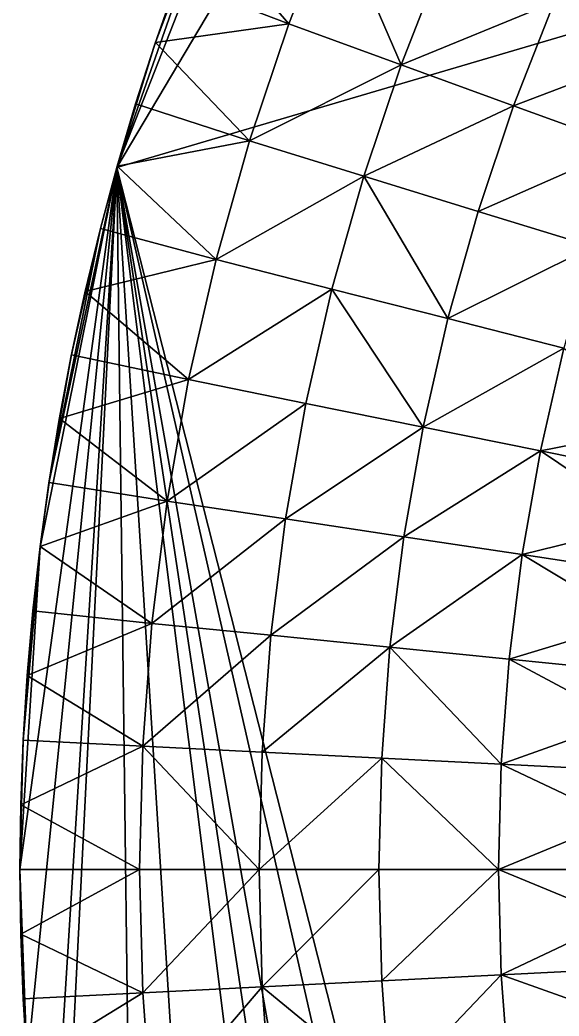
# Model space of a CAD drawing. Header units: millimetres. Extents: x -3250 to 8000, y -3250 to 3250.
# Drawn here: x -3250 to -2574, y -184 to 1065 of the extents above; entities that cross this region are included whole.
import ezdxf

# ---------------------------------------------------------------- set-up
doc = ezdxf.new("R2010")
doc.units = ezdxf.units.MM
doc.header["$MEASUREMENT"] = 0
doc.layers.add('MESH_3D', color=2, linetype='CONTINUOUS')

msp = doc.modelspace()

# ---------------------------------------------------------------- linework, layer by layer
at = {"layer": 'MESH_3D'}
for points in [[(2150.5, 2436.8, 32500), (-3128.5, 880.2, 32500), (-2326.6, -2269.3, 32500)], [(2150.5, 2436.8, 32500), (-2269.3, 2326.6, 32500), (-3128.5, 880.2, 32500)], [(-2269.3, 2326.6, 32500), (-2892.1, 1482.7, 32500), (-3128.5, 880.2, 32500)], [(-2892.1, 1482.7, 32500), (-2994.8, 1262.4, 32500), (-3128.5, 880.2, 32500)], [(-2994.8, 1262.4, 32500), (-3080.8, 1035.1, 32500), (-3128.5, 880.2, 32500)], [(-2994.8, 1262.4, 32500), (-3025.3, 1187.4, 32500), (-3080.8, 1035.1, 32500)], [(-2913, 1060.3, 24800), (-3024.4, 1189.7, 25000), (-2856.6, 1204.1, 24800)], [(-2913, 1060.3, 24800), (-2856.6, 1204.1, 24800), (-2772.1, 1009, 24600)], [(-2856.6, 1204.1, 24800), (-2718.4, 1145.9, 24600), (-2772.1, 1009, 24600)], [(-3025.3, 1187.4, 32500), (-3054, 1111.6, 32500), (-3080.8, 1035.1, 32500)], [(-2913, 1060.3, 24800), (-3053.2, 1113.8, 25000), (-3024.4, 1189.7, 25000)], [(-2580.1, 1087.6, 24400), (-2387.6, 1149.8, 24200), (-2441.9, 1029.4, 24200)], [(-2772.1, 1009, 24600), (-2718.4, 1145.9, 24600), (-2580.1, 1087.6, 24400)], [(-2913, 1060.3, 24800), (-3080.1, 1037.2, 25000), (-3053.2, 1113.8, 25000)], [(-3054, 1111.6, 32500), (-3053.2, 1113.8, 25000), (-3080.1, 1037.2, 25000)], [(-3080.8, 1035.1, 32500), (-3054, 1111.6, 32500), (-3080.1, 1037.2, 25000)], [(-2772.1, 1009, 24600), (-2580.1, 1087.6, 24400), (-2631.1, 957.7, 24400)], [(-2631.1, 957.7, 24400), (-2580.1, 1087.6, 24400), (-2441.9, 1029.4, 24200)], [(-2962.3, 913.7, 24800), (-3080.1, 1037.2, 25000), (-2913, 1060.3, 24800)], [(-2962.3, 913.7, 24800), (-2913, 1060.3, 24800), (-2772.1, 1009, 24600)], [(-2962.3, 913.7, 24800), (-3105, 959.9, 25000), (-3080.1, 1037.2, 25000)], [(-3080.8, 1035.1, 32500), (-3080.1, 1037.2, 25000), (-3105, 959.9, 25000)], [(-3080.8, 1035.1, 32500), (-3105.6, 958, 32500), (-3128.5, 880.2, 32500)], [(-3105.6, 958, 32500), (-3080.8, 1035.1, 32500), (-3105, 959.9, 25000)], [(-2631.1, 957.7, 24400), (-2441.9, 1029.4, 24200), (-2490.2, 906.4, 24200)], [(-2962.3, 913.7, 24800), (-2772.1, 1009, 24600), (-2818.9, 869.5, 24600)], [(-2818.9, 869.5, 24600), (-2772.1, 1009, 24600), (-2631.1, 957.7, 24400)], [(-3128.5, 880.2, 32500), (-3105.6, 958, 32500), (-3128, 882, 25000)], [(-2962.3, 913.7, 24800), (-3128, 882, 25000), (-3105, 959.9, 25000)], [(-3105.6, 958, 32500), (-3105, 959.9, 25000), (-3128, 882, 25000)], [(-2818.9, 869.5, 24600), (-2631.1, 957.7, 24400), (-2675.6, 825.3, 24400)], [(-2675.6, 825.3, 24400), (-2631.1, 957.7, 24400), (-2490.2, 906.4, 24200)], [(-3004.1, 764.9, 24800), (-3128, 882, 25000), (-2962.3, 913.7, 24800)], [(-3004.1, 764.9, 24800), (-2962.3, 913.7, 24800), (-2818.9, 869.5, 24600)], [(-2675.6, 825.3, 24400), (-2490.2, 906.4, 24200), (-2532.3, 781.1, 24200)], [(-3128.5, 880.2, 32500), (-3250, 0, 32500), (-3240.9, -242.9, 32500)], [(-3128.5, 880.2, 32500), (-3224.8, 404.1, 32500), (-3250, 0, 32500)], [(-3128.5, 880.2, 32500), (-3240.9, -242.9, 32500), (-3213.7, -484.4, 32500)], [(-3128.5, 880.2, 32500), (-3213.7, 484.4, 32500), (-3224.8, 404.1, 32500)], [(-3128.5, 880.2, 32500), (-3149.5, 802, 32500), (-3213.7, 484.4, 32500)], [(-3128.5, 880.2, 32500), (-3213.7, -484.4, 32500), (-3200.6, -564.4, 32500)], [(-3128.5, 880.2, 32500), (-3200.6, -564.4, 32500), (-3105.6, -958, 32500)], [(-3149.5, 802, 32500), (-3128.5, 880.2, 32500), (-3149.1, 803.6, 25000)], [(-3004.1, 764.9, 24800), (-3149.1, 803.6, 25000), (-3128, 882, 25000)], [(-3128.5, 880.2, 32500), (-3128, 882, 25000), (-3149.1, 803.6, 25000)], [(-3128.5, 880.2, 32500), (-2994.8, -1262.4, 32500), (-2814.6, -1625, 32500)], [(-3128.5, 880.2, 32500), (-3105.6, -958, 32500), (-2994.8, -1262.4, 32500)], [(-3128.5, 880.2, 32500), (-2730.1, -1763.3, 32500), (-2638.8, -1897.2, 32500)], [(-3128.5, 880.2, 32500), (-2436.8, -2150.5, 32500), (-2326.6, -2269.3, 32500)], [(-3128.5, 880.2, 32500), (-2638.8, -1897.2, 32500), (-2436.8, -2150.5, 32500)], [(-3128.5, 880.2, 32500), (-2814.6, -1625, 32500), (-2730.1, -1763.3, 32500)], [(-3004.1, 764.9, 24800), (-2818.9, 869.5, 24600), (-2858.8, 727.9, 24600)], [(-2858.8, 727.9, 24600), (-2818.9, 869.5, 24600), (-2713.4, 690.9, 24400)], [(-2818.9, 869.5, 24600), (-2675.6, 825.3, 24400), (-2713.4, 690.9, 24400)], [(-2713.4, 690.9, 24400), (-2675.6, 825.3, 24400), (-2532.3, 781.1, 24200)], [(-3149.5, 802, 32500), (-3185.6, 644, 32500), (-3213.7, 484.4, 32500)], [(-3149.5, 802, 32500), (-3168.5, 723.2, 32500), (-3185.6, 644, 32500)], [(-3168.5, 723.2, 32500), (-3149.5, 802, 32500), (-3168.2, 724.7, 25000)], [(-3004.1, 764.9, 24800), (-3168.2, 724.7, 25000), (-3149.1, 803.6, 25000)], [(-3149.5, 802, 32500), (-3149.1, 803.6, 25000), (-3168.2, 724.7, 25000)], [(-2713.4, 690.9, 24400), (-2532.3, 781.1, 24200), (-2568.1, 653.9, 24200)], [(-3038.5, 614.3, 24800), (-3168.2, 724.7, 25000), (-3004.1, 764.9, 24800)], [(-3038.5, 614.3, 24800), (-3004.1, 764.9, 24800), (-2858.8, 727.9, 24600)], [(-3038.5, 614.3, 24800), (-3185.3, 645.3, 25000), (-3168.2, 724.7, 25000)], [(-3168.5, 723.2, 32500), (-3168.2, 724.7, 25000), (-3185.3, 645.3, 25000)], [(-3038.5, 614.3, 24800), (-2858.8, 727.9, 24600), (-2891.5, 584.5, 24600)], [(-2891.5, 584.5, 24600), (-2858.8, 727.9, 24600), (-2744.5, 554.8, 24400)], [(-2858.8, 727.9, 24600), (-2713.4, 690.9, 24400), (-2744.5, 554.8, 24400)], [(-3185.6, 644, 32500), (-3168.5, 723.2, 32500), (-3185.3, 645.3, 25000)], [(-2744.5, 554.8, 24400), (-2713.4, 690.9, 24400), (-2568.1, 653.9, 24200)], [(-2744.5, 554.8, 24400), (-2568.1, 653.9, 24200), (-2597.5, 525.1, 24200)], [(-2597.5, 525.1, 24200), (-2568.1, 653.9, 24200), (-2437.3, 556.3, 24000)], [(-3185.6, 644, 32500), (-3200.6, 564.4, 32500), (-3213.7, 484.4, 32500)], [(-3200.6, 564.4, 32500), (-3185.6, 644, 32500), (-3200.4, 565.5, 25000)], [(-3038.5, 614.3, 24800), (-3200.4, 565.5, 25000), (-3185.3, 645.3, 25000)], [(-3185.6, 644, 32500), (-3185.3, 645.3, 25000), (-3200.4, 565.5, 25000)], [(-3065.4, 462, 24800), (-3200.4, 565.5, 25000), (-3038.5, 614.3, 24800)], [(-3065.4, 462, 24800), (-3038.5, 614.3, 24800), (-2891.5, 584.5, 24600)], [(-3065.4, 462, 24800), (-2891.5, 584.5, 24600), (-2917.1, 439.7, 24600)], [(-2917.1, 439.7, 24600), (-2891.5, 584.5, 24600), (-2744.5, 554.8, 24400)], [(-3213.7, 484.4, 32500), (-3200.6, 564.4, 32500), (-3213.5, 485.4, 25000)], [(-3065.4, 462, 24800), (-3213.5, 485.4, 25000), (-3200.4, 565.5, 25000)], [(-3200.6, 564.4, 32500), (-3200.4, 565.5, 25000), (-3213.5, 485.4, 25000)], [(-2917.1, 439.7, 24600), (-2744.5, 554.8, 24400), (-2768.7, 417.3, 24400)], [(-2768.7, 417.3, 24400), (-2744.5, 554.8, 24400), (-2597.5, 525.1, 24200)], [(-2597.5, 525.1, 24200), (-2437.3, 556.3, 24000), (-2450.4, 495.4, 24000)], [(-2768.7, 417.3, 24400), (-2597.5, 525.1, 24200), (-2620.4, 395, 24200)], [(-2620.4, 395, 24200), (-2597.5, 525.1, 24200), (-2462, 434.1, 24000)], [(-2597.5, 525.1, 24200), (-2450.4, 495.4, 24000), (-2462, 434.1, 24000)], [(-3224.8, 404.1, 32500), (-3213.7, 484.4, 32500), (-3224.7, 405, 25000)], [(-3065.4, 462, 24800), (-3224.7, 405, 25000), (-3213.5, 485.4, 25000)], [(-3213.7, 484.4, 32500), (-3213.5, 485.4, 25000), (-3224.7, 405, 25000)], [(-3084.6, 308.7, 24800), (-3224.7, 405, 25000), (-3065.4, 462, 24800)], [(-3084.6, 308.7, 24800), (-3065.4, 462, 24800), (-2917.1, 439.7, 24600)], [(-3084.6, 308.7, 24800), (-2917.1, 439.7, 24600), (-2935.3, 293.7, 24600)], [(-2935.3, 293.7, 24600), (-2917.1, 439.7, 24600), (-2768.7, 417.3, 24400)], [(-2620.4, 395, 24200), (-2462, 434.1, 24000), (-2472.1, 372.6, 24000)], [(-2935.3, 293.7, 24600), (-2768.7, 417.3, 24400), (-2786.1, 278.8, 24400)], [(-2786.1, 278.8, 24400), (-2768.7, 417.3, 24400), (-2620.4, 395, 24200)], [(-3224.8, 404.1, 32500), (-3246, 162, 32500), (-3250, 0, 32500)], [(-3224.8, 404.1, 32500), (-3240.9, 242.9, 32500), (-3246, 162, 32500)], [(-3224.8, 404.1, 32500), (-3233.9, 323.6, 32500), (-3240.9, 242.9, 32500)], [(-3233.9, 323.6, 32500), (-3224.8, 404.1, 32500), (-3233.8, 324.3, 25000)], [(-3084.6, 308.7, 24800), (-3233.8, 324.3, 25000), (-3224.7, 405, 25000)], [(-3224.8, 404.1, 32500), (-3224.7, 405, 25000), (-3233.8, 324.3, 25000)], [(-2786.1, 278.8, 24400), (-2620.4, 395, 24200), (-2636.8, 263.9, 24200)], [(-2636.8, 263.9, 24200), (-2620.4, 395, 24200), (-2480.6, 310.9, 24000)], [(-2620.4, 395, 24200), (-2472.1, 372.6, 24000), (-2480.6, 310.9, 24000)], [(-3084.6, 308.7, 24800), (-3240.9, 243.4, 25000), (-3233.8, 324.3, 25000)], [(-3233.9, 323.6, 32500), (-3233.8, 324.3, 25000), (-3240.9, 243.4, 25000)], [(-3240.9, 242.9, 32500), (-3233.9, 323.6, 32500), (-3240.9, 243.4, 25000)], [(-3096.1, 154.5, 24800), (-3240.9, 243.4, 25000), (-3084.6, 308.7, 24800)], [(-3096.1, 154.5, 24800), (-3084.6, 308.7, 24800), (-2935.3, 293.7, 24600)], [(-2636.8, 263.9, 24200), (-2480.6, 310.9, 24000), (-2487.6, 248.9, 24000)], [(-3096.1, 154.5, 24800), (-2935.3, 293.7, 24600), (-2946.3, 147, 24600)], [(-2946.3, 147, 24600), (-2935.3, 293.7, 24600), (-2786.1, 278.8, 24400)], [(-2946.3, 147, 24600), (-2786.1, 278.8, 24400), (-2796.5, 139.6, 24400)], [(-2796.5, 139.6, 24400), (-2786.1, 278.8, 24400), (-2646.7, 132.1, 24200)], [(-2786.1, 278.8, 24400), (-2636.8, 263.9, 24200), (-2646.7, 132.1, 24200)], [(-2646.7, 132.1, 24200), (-2636.8, 263.9, 24200), (-2493, 186.8, 24000)], [(-2636.8, 263.9, 24200), (-2487.6, 248.9, 24000), (-2493, 186.8, 24000)], [(-3246, 162, 32500), (-3240.9, 242.9, 32500), (-3245.9, 162.3, 25000)], [(-3096.1, 154.5, 24800), (-3245.9, 162.3, 25000), (-3240.9, 243.4, 25000)], [(-3240.9, 242.9, 32500), (-3240.9, 243.4, 25000), (-3245.9, 162.3, 25000)], [(-2646.7, 132.1, 24200), (-2493, 186.8, 24000), (-2496.9, 124.6, 24000)], [(-3246, 162, 32500), (-3249, 81, 32500), (-3250, 0, 32500)], [(-3096.1, 154.5, 24800), (-3249, 81.2, 25000), (-3245.9, 162.3, 25000)], [(-3246, 162, 32500), (-3245.9, 162.3, 25000), (-3249, 81.2, 25000)], [(-3249, 81, 32500), (-3246, 162, 32500), (-3249, 81.2, 25000)], [(-3100, 0, 24800), (-3249, 81.2, 25000), (-3096.1, 154.5, 24800)], [(-3100, 0, 24800), (-3096.1, 154.5, 24800), (-2950, 0, 24600)], [(-3096.1, 154.5, 24800), (-2946.3, 147, 24600), (-2950, 0, 24600)], [(-2950, 0, 24600), (-2946.3, 147, 24600), (-2796.5, 139.6, 24400)], [(-2950, 0, 24600), (-2796.5, 139.6, 24400), (-2800, 0, 24400)], [(-2800, 0, 24400), (-2796.5, 139.6, 24400), (-2650, 0, 24200)], [(-2796.5, 139.6, 24400), (-2646.7, 132.1, 24200), (-2650, 0, 24200)], [(-2650, 0, 24200), (-2646.7, 132.1, 24200), (-2499.2, 62.3, 24000)], [(-2646.7, 132.1, 24200), (-2496.9, 124.6, 24000), (-2499.2, 62.3, 24000)], [(-3100, 0, 24800), (-3250, 0, 25000), (-3249, 81.2, 25000)], [(-3249, 81, 32500), (-3249, 81.2, 25000), (-3250, 0, 25000)], [(-3250, 0, 32500), (-3249, 81, 32500), (-3250, 0, 25000)], [(-2650, 0, 24200), (-2499.2, 62.3, 24000), (-2500, 0, 24000)], [(-3100, 0, 24800), (-3249, -81.2, 25000), (-3250, 0, 25000)], [(-3249, -81, 32500), (-3250, 0, 25000), (-3249, -81.2, 25000)], [(-3249, -81, 32500), (-3250, 0, 32500), (-3250, 0, 25000)], [(-3250, 0, 32500), (-3249, -81, 32500), (-3246, -162, 32500)], [(-3250, 0, 32500), (-3246, -162, 32500), (-3240.9, -242.9, 32500)], [(-3096.1, -154.5, 24800), (-3249, -81.2, 25000), (-3100, 0, 24800)], [(-3096.1, -154.5, 24800), (-3100, 0, 24800), (-2950, 0, 24600)], [(-3096.1, -154.5, 24800), (-2950, 0, 24600), (-2946.3, -147, 24600)], [(-2946.3, -147, 24600), (-2950, 0, 24600), (-2800, 0, 24400)], [(-2946.3, -147, 24600), (-2800, 0, 24400), (-2796.5, -139.6, 24400)], [(-2796.5, -139.6, 24400), (-2800, 0, 24400), (-2650, 0, 24200)], [(-2796.5, -139.6, 24400), (-2650, 0, 24200), (-2646.7, -132.1, 24200)], [(-2650, 0, 24200), (-2500, 0, 24000), (-2499.2, -62.3, 24000)], [(-2646.7, -132.1, 24200), (-2650, 0, 24200), (-2499.2, -62.3, 24000)], [(-2646.7, -132.1, 24200), (-2499.2, -62.3, 24000), (-2496.9, -124.6, 24000)], [(-3246, -162, 32500), (-3249, -81, 32500), (-3249, -81.2, 25000)], [(-3096.1, -154.5, 24800), (-3245.9, -162.3, 25000), (-3249, -81.2, 25000)], [(-3246, -162, 32500), (-3249, -81.2, 25000), (-3245.9, -162.3, 25000)], [(-2646.7, -132.1, 24200), (-2496.9, -124.6, 24000), (-2493, -186.8, 24000)], [(-2786.1, -278.8, 24400), (-2796.5, -139.6, 24400), (-2646.7, -132.1, 24200)], [(-2786.1, -278.8, 24400), (-2646.7, -132.1, 24200), (-2636.8, -263.9, 24200)], [(-2636.8, -263.9, 24200), (-2646.7, -132.1, 24200), (-2493, -186.8, 24000)], [(-3084.6, -308.7, 24800), (-3096.1, -154.5, 24800), (-2946.3, -147, 24600)], [(-3084.6, -308.7, 24800), (-2946.3, -147, 24600), (-2935.3, -293.7, 24600)], [(-2946.3, -147, 24600), (-2796.5, -139.6, 24400), (-2786.1, -278.8, 24400)], [(-2935.3, -293.7, 24600), (-2946.3, -147, 24600), (-2786.1, -278.8, 24400)], [(-3240.9, -242.9, 32500), (-3246, -162, 32500), (-3245.9, -162.3, 25000)], [(-3096.1, -154.5, 24800), (-3240.9, -243.4, 25000), (-3245.9, -162.3, 25000)], [(-3240.9, -242.9, 32500), (-3245.9, -162.3, 25000), (-3240.9, -243.4, 25000)], [(-3084.6, -308.7, 24800), (-3240.9, -243.4, 25000), (-3096.1, -154.5, 24800)]]:
    msp.add_3dface(points, dxfattribs=at)

doc.saveas('drawing.dxf')
